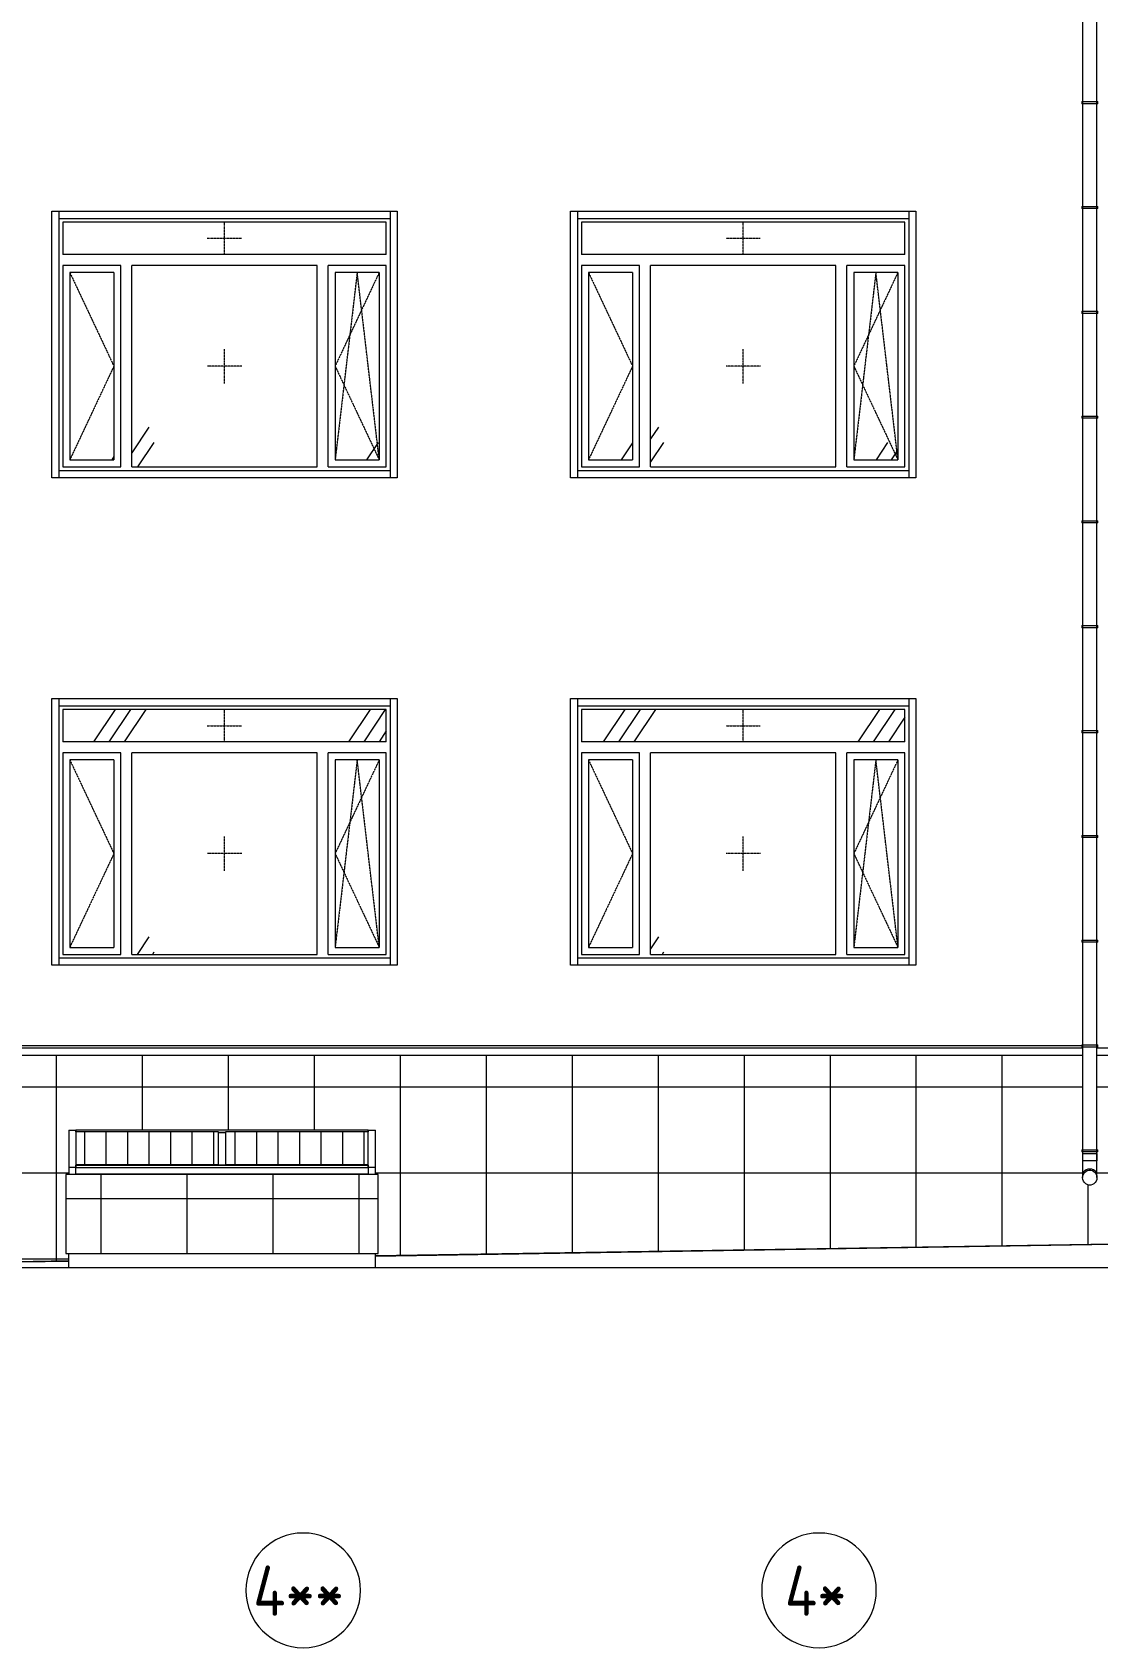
# Model space of a CAD drawing. Header units: millimetres. Extents: x -515342 to 330399, y -224905 to 507333.
# Drawn here: x 135383 to 142819, y -1932 to 9335 of the extents above; entities that cross this region are included whole.
import ezdxf

# ---------------------------------------------------------------- set-up
doc = ezdxf.new("R2010")
doc.units = ezdxf.units.MM
doc.linetypes.add('ASVP_Штриховая_ш2 п1', pattern=[3, 2, -1])
doc.layers.get('0').update_dxf_attribs({"lineweight": 0})
for name, color, linetype, lineweight in [('Витраж', 7, 'Continuous', 0), ('Линии', 7, 'Continuous', 0), ('Обобщенные модели', 7, 'Continuous', 0), ('Ограждение', 7, 'Continuous', 0), ('Окна', 7, 'Continuous', 0), ('Окна открывание', 7, 'Continuous', 0), ('Оси', 7, 'Continuous', 0), ('Панели витража', 7, 'Continuous', 0), ('Стены внутренние', 7, 'Continuous', 0), ('Стены наружные', 7, 'Continuous', 0), ('Стены штриховка поверхности', 7, 'Continuous', 0)]:
    doc.layers.add(name, color=color, linetype=linetype, lineweight=lineweight)
doc.styles.add('GOST Common', font='', dxfattribs={"width": 0.9, "height": 350})
doc.styles.get('GOST Common').set_extended_font_data('GOST Common')
pattern_1 = [(236.31, (1066.07, 1244.6), (-1777.9963, -3556.002), [641.067, -5769.603]), (236.31, (1101.63, 1137.9), (-1777.9963, -3556.002), [384.64, -6026.03]), (236.31, (888.27, 1137.9), (-1777.9963, -3556.002), [384.64, -6026.03])]
pattern_2 = [(90, (-0.73, -5925.78), (-150, 9e-15), [])]
pattern_3 = [(90, (-0.73, 5295.99), (-150, 9e-15), [])]

# ---------------------------------------------------------------- blocks, each defined once
blk = doc.blocks.new('Окно_ПВХ_3Створки_1Фрамуга-верх - АР_Окно_ОП_1820_h_х2370_3ст2фр-в-9695517-О_АР_Эскиз_Фасад 12-1 копия 1')
at = {"layer": 'Окна'}
h = blk.add_hatch(dxfattribs=at)
h.set_pattern_fill('FP_1', color=256, style=0, pattern_type=2)
h.set_pattern_definition(pattern_1)
h.paths.add_polyline_path([(-43191, 885), (-43191, 2193), (-43499, 2193), (-43499, 885), (-43351, 885)])
h = blk.add_hatch(dxfattribs=at)
h.set_pattern_fill('FP_1', color=256, style=0, pattern_type=2)
h.set_pattern_definition(pattern_1)
h.paths.add_polyline_path([(-41339, 885), (-41339, 2193), (-41647, 2193), (-41647, 885), (-41552, 885)])
at = {"layer": 'Окна открывание'}
h = blk.add_hatch(dxfattribs=at)
h.set_pattern_fill('FP_1', color=256, style=0, pattern_type=2)
h.set_pattern_definition(pattern_1)
h.paths.add_polyline_path([(-42002, 2318), (-41290, 2318), (-41290, 2544), (-43548, 2544), (-43548, 2318), (-42451, 2318)])
h = blk.add_hatch(dxfattribs=at)
h.set_pattern_fill('FP_1', color=256, style=0, pattern_type=2)
h.set_pattern_definition(pattern_1)
h.paths.add_polyline_path([(-41772, 836), (-41772, 2242), (-43066, 2242), (-43066, 836), (-41777, 836)])
at = {"layer": 'Окна'}
for p, q in [((-41290, 2544), (-43548, 2544)), ((-43548, 2544), (-43548, 2318)), ((-41290, 2318), (-41290, 2544)), ((-41290, 2318), (-43548, 2318)), ((-43142, 2242), (-43548, 2242)), ((-43548, 2242), (-43548, 836)), ((-43499, 2193), (-43499, 885)), ((-43191, 2193), (-43499, 2193)), ((-43191, 2193), (-43191, 885)), ((-43142, 836), (-43142, 2242)), ((-41772, 2242), (-43066, 2242)), ((-43066, 836), (-43066, 2242)), ((-41772, 836), (-41772, 2242)), ((-41290, 2242), (-41696, 2242)), ((-41696, 836), (-41696, 2242)), ((-41647, 2193), (-41647, 885)), ((-41339, 2193), (-41647, 2193)), ((-41339, 2193), (-41339, 885)), ((-41290, 836), (-41290, 2242)), ((-43548, 836), (-43142, 836)), ((-43499, 885), (-43191, 885)), ((-43066, 836), (-41772, 836)), ((-41696, 836), (-41290, 836)), ((-41647, 885), (-41339, 885))]:
    blk.add_line(p, q, dxfattribs=at)
at = {"layer": 'Окна открывание', "linetype": 'ASVP_Штриховая_ш2 п1'}
for p, q in [((-42419, 2318), (-42419, 2544)), ((-42539, 2431), (-42299, 2431)), ((-43499, 2193), (-43191, 1539)), ((-41493, 2193), (-41647, 885)), ((-41339, 2193), (-41647, 1539)), ((-41339, 885), (-41493, 2193)), ((-42419, 1419), (-42419, 1659)), ((-43191, 1539), (-43499, 885)), ((-42299, 1539), (-42539, 1539)), ((-41647, 1539), (-41339, 885))]:
    blk.add_line(p, q, dxfattribs=at)
blk = doc.blocks.new('Окно_ПВХ_3Створки_1Фрамуга-верх - АР_Окно_ОП_1820_h_х2370_3ст2фр-в-V34-О_АР_Эскиз_Фасад 12-1 копия 1')
at = {"layer": 'Окна'}
h = blk.add_hatch(dxfattribs=at)
h.set_pattern_fill('FP_1', color=256, style=0, pattern_type=2)
h.set_pattern_definition(pattern_1)
h.paths.add_polyline_path([(-43351, 4285), (-43191, 4285), (-43191, 5593), (-43499, 5593), (-43499, 4285)])
h = blk.add_hatch(dxfattribs=at)
h.set_pattern_fill('FP_1', color=256, style=0, pattern_type=2)
h.set_pattern_definition(pattern_1)
h.paths.add_polyline_path([(-41608, 4285), (-41339, 4285), (-41339, 5593), (-41647, 5593), (-41647, 4285)])
at = {"layer": 'Окна открывание'}
h = blk.add_hatch(dxfattribs=at)
h.set_pattern_fill('FP_1', color=256, style=0, pattern_type=2)
h.set_pattern_definition(pattern_1)
h.paths.add_polyline_path([(-41772, 4236), (-41772, 5642), (-43066, 5642), (-43066, 4236), (-41777, 4236)])
at = {"layer": 'Окна'}
for p, q in [((-41290, 5944), (-43548, 5944)), ((-43548, 5944), (-43548, 5718)), ((-41290, 5718), (-41290, 5944)), ((-41290, 5718), (-43548, 5718)), ((-43142, 5642), (-43548, 5642)), ((-43548, 5642), (-43548, 4236)), ((-43142, 4236), (-43142, 5642)), ((-41772, 5642), (-43066, 5642)), ((-43066, 4236), (-43066, 5642)), ((-41772, 4236), (-41772, 5642)), ((-41290, 5642), (-41696, 5642)), ((-41696, 4236), (-41696, 5642)), ((-41290, 4236), (-41290, 5642)), ((-43499, 5593), (-43499, 4285)), ((-43191, 5593), (-43499, 5593)), ((-43191, 5593), (-43191, 4285)), ((-41647, 5593), (-41647, 4285)), ((-41339, 5593), (-41647, 5593)), ((-41339, 5593), (-41339, 4285)), ((-43499, 4285), (-43191, 4285)), ((-41647, 4285), (-41339, 4285)), ((-43548, 4236), (-43142, 4236)), ((-43066, 4236), (-41772, 4236)), ((-41696, 4236), (-41290, 4236))]:
    blk.add_line(p, q, dxfattribs=at)
at = {"layer": 'Окна открывание', "linetype": 'ASVP_Штриховая_ш2 п1'}
for p, q in [((-42419, 5718), (-42419, 5944)), ((-42539, 5831), (-42299, 5831)), ((-43499, 5593), (-43191, 4939)), ((-41493, 5593), (-41647, 4285)), ((-41339, 5593), (-41647, 4939)), ((-41339, 4285), (-41493, 5593)), ((-42419, 4819), (-42419, 5059)), ((-43191, 4939), (-43499, 4285)), ((-42299, 4939), (-42539, 4939)), ((-41647, 4939), (-41339, 4285))]:
    blk.add_line(p, q, dxfattribs=at)
blk = doc.blocks.new('Окно_ПВХ_3Створки_1Фрамуга-верх - АР_Окно_ОП_1820_h_х2370_3ст2фр-в-V48-О_АР_Эскиз_Фасад 12-1 копия 1')
at = {"layer": 'Окна'}
h = blk.add_hatch(dxfattribs=at)
h.set_pattern_fill('FP_1', color=256, style=0, pattern_type=2)
h.set_pattern_definition(pattern_1)
h.paths.add_polyline_path([(-47119, 4285), (-46811, 4285), (-46811, 5593), (-47119, 5593), (-47119, 4338)])
h = blk.add_hatch(dxfattribs=at)
h.set_pattern_fill('FP_1', color=256, style=0, pattern_type=2)
h.set_pattern_definition(pattern_1)
h.paths.add_polyline_path([(-45150, 4285), (-44959, 4285), (-44959, 5593), (-45267, 5593), (-45267, 4285)])
at = {"layer": 'Окна открывание'}
h = blk.add_hatch(dxfattribs=at)
h.set_pattern_fill('FP_1', color=256, style=0, pattern_type=2)
h.set_pattern_definition(pattern_1)
h.paths.add_polyline_path([(-45392, 4236), (-45392, 5642), (-46686, 5642), (-46686, 4236), (-45600, 4236)])
at = {"layer": 'Окна'}
for p, q in [((-44910, 5944), (-47168, 5944)), ((-47168, 5944), (-47168, 5718)), ((-44910, 5718), (-44910, 5944)), ((-44910, 5718), (-47168, 5718)), ((-46762, 5642), (-47168, 5642)), ((-47168, 5642), (-47168, 4236)), ((-46762, 4236), (-46762, 5642)), ((-45392, 5642), (-46686, 5642)), ((-46686, 4236), (-46686, 5642)), ((-45392, 4236), (-45392, 5642)), ((-44910, 5642), (-45316, 5642)), ((-45316, 4236), (-45316, 5642)), ((-44910, 4236), (-44910, 5642)), ((-47119, 5593), (-47119, 4285)), ((-46811, 5593), (-47119, 5593)), ((-46811, 5593), (-46811, 4285)), ((-45267, 5593), (-45267, 4285)), ((-44959, 5593), (-45267, 5593)), ((-44959, 5593), (-44959, 4285)), ((-47119, 4285), (-46811, 4285)), ((-45267, 4285), (-44959, 4285)), ((-47168, 4236), (-46762, 4236)), ((-46686, 4236), (-45392, 4236)), ((-45316, 4236), (-44910, 4236))]:
    blk.add_line(p, q, dxfattribs=at)
at = {"layer": 'Окна открывание', "linetype": 'ASVP_Штриховая_ш2 п1'}
for p, q in [((-46039, 5718), (-46039, 5944)), ((-46159, 5831), (-45919, 5831)), ((-47119, 5593), (-46811, 4939)), ((-45113, 5593), (-45267, 4285)), ((-44959, 5593), (-45267, 4939)), ((-44959, 4285), (-45113, 5593)), ((-46039, 4819), (-46039, 5059)), ((-46811, 4939), (-47119, 4285)), ((-45919, 4939), (-46159, 4939)), ((-45267, 4939), (-44959, 4285))]:
    blk.add_line(p, q, dxfattribs=at)
blk = doc.blocks.new('Окно_ПВХ_3Створки_1Фрамуга-верх - АР_Окно_ОП_1820_h_х2370_3ст2фр-в-V98-О_АР_Эскиз_Фасад 12-1 копия 1')
at = {"layer": 'Окна'}
h = blk.add_hatch(dxfattribs=at)
h.set_pattern_fill('FP_1', color=256, style=0, pattern_type=2)
h.set_pattern_definition(pattern_1)
h.paths.add_polyline_path([(-46811, 885), (-46811, 2193), (-47119, 2193), (-47119, 885), (-46949, 885)])
h = blk.add_hatch(dxfattribs=at)
h.set_pattern_fill('FP_1', color=256, style=0, pattern_type=2)
h.set_pattern_definition(pattern_1)
h.paths.add_polyline_path([(-44959, 885), (-44959, 2193), (-45267, 2193), (-45267, 885), (-45150, 885)])
at = {"layer": 'Окна открывание'}
h = blk.add_hatch(dxfattribs=at)
h.set_pattern_fill('FP_1', color=256, style=0, pattern_type=2)
h.set_pattern_definition(pattern_1)
h.paths.add_polyline_path([(-47168, 2318), (-44910, 2318), (-44910, 2544), (-47168, 2544), (-47168, 2432)])
h = blk.add_hatch(dxfattribs=at)
h.set_pattern_fill('FP_1', color=256, style=0, pattern_type=2)
h.set_pattern_definition(pattern_1)
h.paths.add_polyline_path([(-45392, 836), (-45392, 2242), (-46686, 2242), (-46686, 836), (-45600, 836)])
at = {"layer": 'Окна'}
for p, q in [((-44910, 2544), (-47168, 2544)), ((-47168, 2544), (-47168, 2318)), ((-44910, 2318), (-44910, 2544)), ((-44910, 2318), (-47168, 2318)), ((-46762, 2242), (-47168, 2242)), ((-47168, 2242), (-47168, 836)), ((-47119, 2193), (-47119, 885)), ((-46811, 2193), (-47119, 2193)), ((-46811, 2193), (-46811, 885)), ((-46762, 836), (-46762, 2242)), ((-45392, 2242), (-46686, 2242)), ((-46686, 836), (-46686, 2242)), ((-45392, 836), (-45392, 2242)), ((-44910, 2242), (-45316, 2242)), ((-45316, 836), (-45316, 2242)), ((-45267, 2193), (-45267, 885)), ((-44959, 2193), (-45267, 2193)), ((-44959, 2193), (-44959, 885)), ((-44910, 836), (-44910, 2242)), ((-47168, 836), (-46762, 836)), ((-47119, 885), (-46811, 885)), ((-46686, 836), (-45392, 836)), ((-45316, 836), (-44910, 836)), ((-45267, 885), (-44959, 885))]:
    blk.add_line(p, q, dxfattribs=at)
at = {"layer": 'Окна открывание', "linetype": 'ASVP_Штриховая_ш2 п1'}
for p, q in [((-46039, 2318), (-46039, 2544)), ((-46159, 2431), (-45919, 2431)), ((-47119, 2193), (-46811, 1539)), ((-45113, 2193), (-45267, 885)), ((-44959, 2193), (-45267, 1539)), ((-44959, 885), (-45113, 2193)), ((-46039, 1419), (-46039, 1659)), ((-46811, 1539), (-47119, 885)), ((-45919, 1539), (-46159, 1539)), ((-45267, 1539), (-44959, 885))]:
    blk.add_line(p, q, dxfattribs=at)
blk = doc.blocks.new('Прямоугольный импост - АР_Откос_Металлический_50х330 Коричневый Правый-9899921-О_АР_Эскиз_Фасад 12-1 копия 1')
at = {"layer": 'Витраж'}
for p, q in [((-43574, 2570), (-43574, 2620)), ((-43574, 2620), (-41264, 2620)), ((-41264, 2620), (-41264, 2570)), ((-43574, 2570), (-41264, 2570))]:
    blk.add_line(p, q, dxfattribs=at)
blk = doc.blocks.new('Прямоугольный импост - АР_Откос_Металлический_50х330 Коричневый Левый-9899775-О_АР_Эскиз_Фасад 12-1 копия 1')
at = {"layer": 'Витраж'}
for p, q in [((-43574, 760), (-43574, 810)), ((-41264, 810), (-43574, 810)), ((-41264, 810), (-41264, 760)), ((-41264, 760), (-43574, 760))]:
    blk.add_line(p, q, dxfattribs=at)
blk = doc.blocks.new('Прямоугольный импост - АР_Откос_Металлический_50х330 Коричневый Правый-9899919-О_АР_Эскиз_Фасад 12-1 копия 1')
at = {"layer": 'Витраж'}
for p, q in [((-4449, 2620), (-4399, 2620)), ((-4449, 2620), (-4449, 760)), ((-4399, 2620), (-4399, 760)), ((-4399, 760), (-4449, 760))]:
    blk.add_line(p, q, dxfattribs=at)
blk = doc.blocks.new('Прямоугольный импост - АР_Откос_Металлический_50х330 Коричневый Левый-9899773-О_АР_Эскиз_Фасад 12-1 копия 1')
at = {"layer": 'Витраж'}
for p, q in [((-6409, 2620), (-6359, 2620)), ((-6409, 760), (-6409, 2620)), ((-6359, 760), (-6359, 2620)), ((-6359, 760), (-6409, 760))]:
    blk.add_line(p, q, dxfattribs=at)
blk = doc.blocks.new('Прямоугольный импост - АР_Откос_Металлический_50х330 Белый Правый-9899494-О_АР_Эскиз_Фасад 12-1 копия 1')
at = {"layer": 'Витраж'}
for p, q in [((-47194, 2570), (-47194, 2620)), ((-47194, 2620), (-44884, 2620)), ((-44884, 2620), (-44884, 2570)), ((-47194, 2570), (-44884, 2570))]:
    blk.add_line(p, q, dxfattribs=at)
blk = doc.blocks.new('Прямоугольный импост - АР_Откос_Металлический_50х330 Белый Левый-9898762-О_АР_Эскиз_Фасад 12-1 копия 1')
at = {"layer": 'Витраж'}
for p, q in [((-47194, 760), (-47194, 810)), ((-44884, 810), (-47194, 810)), ((-44884, 810), (-44884, 760)), ((-44884, 760), (-47194, 760))]:
    blk.add_line(p, q, dxfattribs=at)
blk = doc.blocks.new('Прямоугольный импост - АР_Откос_Металлический_50х330 Белый Правый-9899492-О_АР_Эскиз_Фасад 12-1 копия 1')
at = {"layer": 'Витраж'}
for p, q in [((-8064, 2620), (-8014, 2620)), ((-8064, 2620), (-8064, 760)), ((-8014, 2620), (-8014, 760)), ((-8014, 760), (-8064, 760))]:
    blk.add_line(p, q, dxfattribs=at)
blk = doc.blocks.new('Прямоугольный импост - АР_Откос_Металлический_50х330 Белый Левый-V99-О_АР_Эскиз_Фасад 12-1 копия 1')
at = {"layer": 'Витраж'}
for p, q in [((-10024, 2620), (-9974, 2620)), ((-10024, 760), (-10024, 2620)), ((-9974, 760), (-9974, 2620)), ((-9974, 760), (-10024, 760))]:
    blk.add_line(p, q, dxfattribs=at)
blk = doc.blocks.new('ASVP_ОМ_Водосточная труба_На стене - Труба 100-9889468-О_АР_Эскиз_Фасад 12-1 копия 1')
at = {"layer": 'Обобщенные модели'}
for p, q in [((-7250, 12695.760475), (-7250, -604.239525)), ((-7150, -604.239525), (-7150, 12695.760475))]:
    blk.add_line(p, q, dxfattribs=at)
blk = doc.blocks.new('Влж_Водосточная труба_Хомут - Хомут-9753428-О_АР_Эскиз_Фасад 12-1 копия 1')
at = {"layer": 'Обобщенные модели'}
for p, q in [((-7255, 12633.260475), (-7255, 12618.260475)), ((-7255, 12633.260475), (-7145, 12633.260475)), ((-7145, 12618.260475), (-7145, 12633.260475)), ((-7145, 12618.260475), (-7255, 12618.260475))]:
    blk.add_line(p, q, dxfattribs=at)
blk = doc.blocks.new('ASVP_ОМ_Водосточная труба_Слив - Слив-9747398-О_АР_Эскиз_Фасад 12-1 копия 1')
at = {"layer": 'Обобщенные модели'}
for p, q in [((-40051, -554), (-40051, -604)), ((-40051, -554), (-40000, -554)), ((-40000, -554), (-39950, -554)), ((-39950, -554), (-39948, -554)), ((-39948, -604), (-39948, -554)), ((-40000, -604), (-40051, -604)), ((-40050, -604), (-40050, -698)), ((-39950, -604), (-40000, -604)), ((-39950, -698), (-39950, -604)), ((-39948, -604), (-39950, -604)), ((-40050, -698), (-40050, -721)), ((-39950, -721), (-39950, -698))]:
    blk.add_line(p, q, dxfattribs=at)
at = {"layer": 'Обобщенные модели', "flags": 128}
for points in [[(-40050, -721), (-40049, -708), (-40044, -697), (-40037, -686), (-40028, -678), (-40018, -672), (-40006, -669), (-39994, -669), (-39982, -672), (-39972, -678), (-39963, -686), (-39956, -697), (-39951, -708), (-39950, -721)], [(-39950, -721), (-39951, -734), (-39956, -745), (-39963, -756), (-39972, -764), (-39982, -770), (-39994, -773), (-40006, -773), (-40018, -770), (-40028, -764), (-40037, -756), (-40044, -745), (-40049, -734), (-40050, -721)]]:
    blk.add_lwpolyline(points, dxfattribs=at)
at = {"layer": 'Обобщенные модели'}
blk.add_open_spline([(-39950, -698), (-39950, -695), (-39951, -690), (-39954, -684), (-39957, -680), (-39960, -676), (-39965, -672), (-39969, -669), (-39977, -666), (-39987, -663), (-40000, -661), (-40013, -663), (-40023, -666), (-40031, -669), (-40035, -672), (-40040, -676), (-40043, -680), (-40046, -684), (-40049, -690), (-40050, -695), (-40050, -698)], degree=3, knots=[0, 0, 0, 0, 0.083333, 0.125, 0.166667, 0.208333, 0.25, 0.291667, 0.333333, 0.416667, 0.5, 0.583333, 0.666667, 0.708333, 0.75, 0.791667, 0.833333, 0.875, 0.916667, 1, 1, 1, 1], dxfattribs=at)
blk = doc.blocks.new('Ограждение - Ограждение-10023331-О_АР_Эскиз_Фасад 12-1 копия 1')
at = {"layer": 'Ограждение'}
for p, q in [((-40050, 182), (-49226, 182)), ((-40050, 130), (-49226, 130)), ((-17950, 182), (-39950, 182)), ((-17950, 130), (-39950, 130))]:
    blk.add_line(p, q, dxfattribs=at)
blk = doc.blocks.new('Системная панель - АР_ПанельВитража_Монолитный поликарбонат 6мм-V233-О_АР_Эскиз_Фасад 12-1 копия 1')
at = {"layer": 'Панели витража'}
h = blk.add_hatch(dxfattribs=at)
h.set_pattern_fill('FP_22', color=256, style=0, pattern_type=2)
h.set_pattern_definition(pattern_2)
h.paths.add_polyline_path([(-47076, -630), (-46081, -630), (-46081, -401), (-47076, -401), (-47076, -619)])
h = blk.add_hatch(dxfattribs=at)
h.set_pattern_fill('FP_23', color=256, style=0, pattern_type=2)
h.set_pattern_definition(pattern_3)
h.paths.add_polyline_path([(-46081, -635), (-46081, -630), (-47076, -630), (-47076, -635), (-46274, -635)])
for p, q in [((-46081, -401), (-47076, -401)), ((-47076, -401), (-47076, -630)), ((-46081, -630), (-46081, -401)), ((-47076, -630), (-46081, -630)), ((-47076, -630), (-47076, -636)), ((-46081, -636), (-46081, -630))]:
    blk.add_line(p, q, dxfattribs=at)
blk = doc.blocks.new('Прямоугольный импост - АР_Импост_50х50 _труба_-V224-О_АР_Эскиз_Фасад 12-1 копия 1')
at = {"layer": 'Витраж'}
for p, q in [((-19756, -535), (-18736, -535)), ((-19756, -550), (-18736, -550)), ((-18736, -535), (-18736, -550)), ((-18736, -550), (-18736, -598)), ((-18736, -598), (-19756, -598))]:
    blk.add_line(p, q, dxfattribs=at)
blk = doc.blocks.new('Прямоугольный импост - АР_Импост_50х50 _труба_-10238077-О_АР_Эскиз_Фасад 12-1 копия 1')
at = {"layer": 'Витраж'}
for p, q in [((-20776, -301), (-20776, -290)), ((-19756, -290), (-20776, -290)), ((-19756, -306), (-19781, -306))]:
    blk.add_line(p, q, dxfattribs=at)
blk = doc.blocks.new('Прямоугольный импост - АР_Импост_50х50 _труба_-V225-О_АР_Эскиз_Фасад 12-1 копия 1')
at = {"layer": 'Витраж'}
for p, q in [((-20826, -290), (-20776, -290)), ((-20826, -290), (-20826, -550)), ((-20776, -290), (-20776, -301)), ((-20776, -550), (-20826, -550)), ((-20826, -550), (-20826, -598)), ((-20776, -535), (-20776, -550)), ((-20776, -598), (-20776, -550)), ((-20826, -598), (-20776, -598))]:
    blk.add_line(p, q, dxfattribs=at)
blk = doc.blocks.new('Прямоугольный импост - АР_Импост_50х50 _труба_-V226-О_АР_Эскиз_Фасад 12-1 копия 1')
at = {"layer": 'Витраж'}
for p, q in [((-18736, -290), (-18686, -290)), ((-18736, -301), (-18736, -290)), ((-18686, -550), (-18686, -290)), ((-18736, -550), (-18736, -535)), ((-18686, -550), (-18736, -550)), ((-18736, -550), (-18736, -598)), ((-18686, -598), (-18686, -550)), ((-18736, -598), (-18686, -598))]:
    blk.add_line(p, q, dxfattribs=at)
blk = doc.blocks.new('Системная панель - АР_ПанельВитража_Монолитный поликарбонат 6мм-V234-О_АР_Эскиз_Фасад 12-1 копия 1')
at = {"layer": 'Панели витража'}
h = blk.add_hatch(dxfattribs=at)
h.set_pattern_fill('FP_22', color=256, style=0, pattern_type=2)
h.set_pattern_definition(pattern_2)
h.paths.add_polyline_path([(-46031, -630), (-45036, -630), (-45036, -401), (-46031, -401)])
h = blk.add_hatch(dxfattribs=at)
h.set_pattern_fill('FP_23', color=256, style=0, pattern_type=2)
h.set_pattern_definition(pattern_3)
h.paths.add_polyline_path([(-45036, -635), (-45036, -630), (-46031, -630), (-46031, -635), (-45150, -635)])
for p, q in [((-45036, -401), (-46031, -401)), ((-46031, -401), (-46031, -630)), ((-45036, -630), (-45036, -401)), ((-46031, -630), (-45036, -630)), ((-46031, -630), (-46031, -636)), ((-45036, -636), (-45036, -630))]:
    blk.add_line(p, q, dxfattribs=at)
blk = doc.blocks.new('Прямоугольный импост - АР_Импост_50х50 _труба_-V228-О_АР_Эскиз_Фасад 12-1 копия 1')
at = {"layer": 'Витраж'}
for p, q in [((-20776, -550), (-20776, -535)), ((-20776, -535), (-19756, -535)), ((-20776, -598), (-20776, -550)), ((-20776, -550), (-19756, -550)), ((-19756, -598), (-20776, -598))]:
    blk.add_line(p, q, dxfattribs=at)
blk = doc.blocks.new('Прямоугольный импост - АР_Импост_50х50 _труба_-10238081-О_АР_Эскиз_Фасад 12-1 копия 1')
at = {"layer": 'Витраж'}
for p, q in [((-18736, -290), (-19756, -290)), ((-19731, -306), (-19756, -306)), ((-18736, -290), (-18736, -301))]:
    blk.add_line(p, q, dxfattribs=at)
blk = doc.blocks.new('Прямоугольный импост - АР_Импост_50х50 _труба_-10238181-О_АР_Эскиз_Фасад 12-1 копия 1')
at = {"layer": 'Витраж'}
for p, q in [((-19781, -306), (-19731, -306)), ((-19731, -535), (-19781, -535))]:
    blk.add_line(p, q, dxfattribs=at)
blk = doc.blocks.new('СД_Люблино_Фасады_rvt-1-О_АР_Эскиз_Фасад 12-1 копия 1')
at = {"layer": 'Стены штриховка поверхности', "true_color": 0xcacaca}
h = blk.add_hatch(dxfattribs=at)
h.set_pattern_fill('FP_4', color=9, style=0, pattern_type=2)
h.set_pattern_definition([(0, (-3647.7, 180), (0, 600), []), (90, (-3647.7, 180), (-600, 4e-14), [])])
h.paths.add_polyline_path([(-49471, -1338), (-47126, -1300), (-47126, -1250), (-47146, -1250), (-47146, -700), (-44966, -700), (-44966, -1250), (-44986, -1250), (-44986, -1265), (-35266, -1108), (-35266, -600), (-33086, -600), (-33086, -1072), (-27986, -989), (-27986, -600), (-25806, -600), (-25806, -954), (-20846, -874), (-20846, -600), (-18666, -600), (-18666, -838), (-7250, -653), (-7250, -604), (-7251, -604), (-7251, -554), (-7250, -554), (-7250, -542), (-7255, -541), (-7255, -527), (-7250, -527), (-7250, 130), (-17850, 130), (-17850, -527), (-17845, -527), (-17845, -542), (-17850, -542), (-17849, -554), (-17848, -554), (-17848, -604), (-17850, -604), (-17850, -721), (-17851, -734), (-17856, -745), (-17863, -756), (-17872, -764), (-17882, -770), (-17894, -773), (-17906, -773), (-17918, -770), (-17928, -764), (-17939, -753), (-17944, -745), (-17949, -734), (-17950, -721), (-17950, -604), (-17951, -604), (-17951, -554), (-17950, -554), (-17950, -542), (-17955, -542), (-17955, -527), (-17950, -527), (-17950, 130), (-39950, 130), (-39950, -527), (-39945, -527), (-39945, -542), (-39950, -542), (-39949, -554), (-39948, -554), (-39948, -604), (-39950, -604), (-39950, -721), (-39951, -734), (-39956, -745), (-39963, -756), (-39972, -764), (-39982, -770), (-39994, -773), (-40006, -773), (-40018, -770), (-40028, -764), (-40037, -756), (-40044, -745), (-40049, -734), (-40050, -721), (-40050, -604), (-40051, -604), (-40051, -554), (-40050, -554), (-40050, -542), (-40055, -542), (-40055, -527), (-40050, -527), (-40050, 130), (-49226, 130), (-49225, -773), (-49221, -773), (-49221, -788), (-49226, -788), (-49226, -908), (-49206, -915), (-49206, -1019), (-49326, -980), (-49326, -850), (-49328, -850), (-49328, -800), (-49326, -800), (-49326, -788), (-49329, -788), (-49331, -784), (-49331, -785), (-49471, -785), (-49471, -1000)])
h.paths.add_polyline_path([(-49921, -1000), (-49921, 130), (-49991, 130), (-49991, -1000)])
h.paths.add_polyline_path([(-49329, -788), (-49330, -788), (-49330, -783)])
h.paths.add_polyline_path([(-49331, -780), (-49329, -773), (-49326, -773), (-49326, 130), (-49471, 130), (-49471, -775), (-49331, -776), (-49331, -779)])
h.paths.add_polyline_path([(-47126, -698), (-47126, -390), (-44986, -390), (-44986, -698), (-47076, -698)])
h.paths.add_polyline_path([(-7150, -651), (-6586, -642), (-6586, -300), (-4446, -300), (-4446, -607), (-3898, -599), (-3898, 130), (-7150, 130), (-7150, -527), (-7145, -527), (-7145, -542), (-7150, -542), (-7149, -554), (-7148, -554), (-7148, -604), (-7150, -604), (-7150, -619)])
h.paths.add_polyline_path([(-20776, -598), (-20826, -598), (-20826, -290), (-18686, -290), (-18686, -598), (-20626, -598)])
h.paths.add_polyline_path([(-35196, -598), (-35246, -598), (-35246, -290), (-33106, -290), (-33106, -598), (-35046, -598)])
h.paths.add_polyline_path([(-27766, -598), (-27966, -598), (-27966, -290), (-25826, -290), (-25826, -598), (-27609, -598)])
h = blk.add_hatch(dxfattribs=at)
h.set_pattern_fill('FP_32', color=9, style=0, pattern_type=2)
h.set_pattern_definition([(0, (-47136.36, 0), (0, 600), []), (90, (-47136.36, 0), (-600, 4e-14), [])])
h.paths.add_polyline_path([(-46050, -1250), (-44966, -1250), (-44966, -700), (-47146, -700), (-47146, -1250), (-46274, -1250)])
at = {"layer": 'Стены внутренние'}
for p, q in [((-49226, 200), (-40055, 200)), ((-44966, -700), (-47146, -700)), ((-47146, -700), (-47146, -1250)), ((-44966, -1250), (-44966, -700)), ((-44986, -1265), (-35266, -1108)), ((-49471, -1338), (-47126, -1300)), ((-47146, -1250), (-44966, -1250))]:
    blk.add_line(p, q, dxfattribs=at)
at = {"layer": 'Стены наружные'}
for p, q in [((-44986, -1268), (-35266, -1110)), ((-49471, -1342), (-47126, -1303))]:
    blk.add_line(p, q, dxfattribs=at)
at = {"layer": 'Витраж', "lineweight": 9}
for name, p in [('Прямоугольный импост - АР_Откос_Металлический_50х330 Белый Левый-V99-О_АР_Эскиз_Фасад 12-1 копия 1', (-37220, 3400)), ('Прямоугольный импост - АР_Откос_Металлический_50х330 Белый Правый-9899494-О_АР_Эскиз_Фасад 12-1 копия 1', (0, 3400)), ('Прямоугольный импост - АР_Откос_Металлический_50х330 Белый Правый-9899492-О_АР_Эскиз_Фасад 12-1 копия 1', (-36820, 3400)), ('Прямоугольный импост - АР_Откос_Металлический_50х330 Белый Левый-V99-О_АР_Эскиз_Фасад 12-1 копия 1', (-33600, 3400)), ('Прямоугольный импост - АР_Откос_Металлический_50х330 Белый Правый-9899494-О_АР_Эскиз_Фасад 12-1 копия 1', (3620, 3400)), ('Прямоугольный импост - АР_Откос_Металлический_50х330 Белый Правый-9899492-О_АР_Эскиз_Фасад 12-1 копия 1', (-33200, 3400)), ('Прямоугольный импост - АР_Откос_Металлический_50х330 Белый Левый-9898762-О_АР_Эскиз_Фасад 12-1 копия 1', (0, 3400)), ('Прямоугольный импост - АР_Откос_Металлический_50х330 Белый Левый-9898762-О_АР_Эскиз_Фасад 12-1 копия 1', (3620, 3400)), ('Прямоугольный импост - АР_Откос_Металлический_50х330 Белый Левый-V99-О_АР_Эскиз_Фасад 12-1 копия 1', (-37220, 0)), ('Прямоугольный импост - АР_Откос_Металлический_50х330 Белый Правый-9899494-О_АР_Эскиз_Фасад 12-1 копия 1', (0, 0)), ('Прямоугольный импост - АР_Откос_Металлический_50х330 Белый Правый-9899492-О_АР_Эскиз_Фасад 12-1 копия 1', (-36820, 0)), ('Прямоугольный импост - АР_Откос_Металлический_50х330 Коричневый Левый-9899773-О_АР_Эскиз_Фасад 12-1 копия 1', (-37215, 0)), ('Прямоугольный импост - АР_Откос_Металлический_50х330 Коричневый Правый-9899921-О_АР_Эскиз_Фасад 12-1 копия 1', (0, 0)), ('Прямоугольный импост - АР_Откос_Металлический_50х330 Коричневый Правый-9899919-О_АР_Эскиз_Фасад 12-1 копия 1', (-36815, 0)), ('Прямоугольный импост - АР_Откос_Металлический_50х330 Белый Левый-9898762-О_АР_Эскиз_Фасад 12-1 копия 1', (0, 0)), ('Прямоугольный импост - АР_Откос_Металлический_50х330 Коричневый Левый-9899775-О_АР_Эскиз_Фасад 12-1 копия 1', (0, 0)), ('Прямоугольный импост - АР_Импост_50х50 _труба_-V225-О_АР_Эскиз_Фасад 12-1 копия 1', (-26300, -100)), ('Прямоугольный импост - АР_Импост_50х50 _труба_-10238077-О_АР_Эскиз_Фасад 12-1 копия 1', (-26300, -100)), ('Прямоугольный импост - АР_Импост_50х50 _труба_-10238181-О_АР_Эскиз_Фасад 12-1 копия 1', (-26300, -100)), ('Прямоугольный импост - АР_Импост_50х50 _труба_-10238081-О_АР_Эскиз_Фасад 12-1 копия 1', (-26300, -100)), ('Прямоугольный импост - АР_Импост_50х50 _труба_-V226-О_АР_Эскиз_Фасад 12-1 копия 1', (-26300, -100)), ('Прямоугольный импост - АР_Импост_50х50 _труба_-V228-О_АР_Эскиз_Фасад 12-1 копия 1', (-26300, -100)), ('Прямоугольный импост - АР_Импост_50х50 _труба_-V224-О_АР_Эскиз_Фасад 12-1 копия 1', (-26300, -100))]:
    blk.add_blockref(name, p, dxfattribs=at)
at = {"layer": 'Обобщенные модели', "lineweight": 9}
for name, p in [('ASVP_ОМ_Водосточная труба_На стене - Труба 100-9889468-О_АР_Эскиз_Фасад 12-1 копия 1', (-32800, 0)), ('Влж_Водосточная труба_Хомут - Хомут-9753428-О_АР_Эскиз_Фасад 12-1 копия 1', (-32800, -5849)), ('Влж_Водосточная труба_Хомут - Хомут-9753428-О_АР_Эскиз_Фасад 12-1 копия 1', (-32800, -6580)), ('Влж_Водосточная труба_Хомут - Хомут-9753428-О_АР_Эскиз_Фасад 12-1 копия 1', (-32800, -7311)), ('Влж_Водосточная труба_Хомут - Хомут-9753428-О_АР_Эскиз_Фасад 12-1 копия 1', (-32800, -8042)), ('Влж_Водосточная труба_Хомут - Хомут-9753428-О_АР_Эскиз_Фасад 12-1 копия 1', (-32800, -8773)), ('Влж_Водосточная труба_Хомут - Хомут-9753428-О_АР_Эскиз_Фасад 12-1 копия 1', (-32800, -9504)), ('Влж_Водосточная труба_Хомут - Хомут-9753428-О_АР_Эскиз_Фасад 12-1 копия 1', (-32800, -10236)), ('Влж_Водосточная труба_Хомут - Хомут-9753428-О_АР_Эскиз_Фасад 12-1 копия 1', (-32800, -10967)), ('Влж_Водосточная труба_Хомут - Хомут-9753428-О_АР_Эскиз_Фасад 12-1 копия 1', (-32800, -11698)), ('Влж_Водосточная труба_Хомут - Хомут-9753428-О_АР_Эскиз_Фасад 12-1 копия 1', (-32800, -12429)), ('Влж_Водосточная труба_Хомут - Хомут-9753428-О_АР_Эскиз_Фасад 12-1 копия 1', (-32800, -13160)), ('ASVP_ОМ_Водосточная труба_Слив - Слив-9747398-О_АР_Эскиз_Фасад 12-1 копия 1', (0, 0))]:
    blk.add_blockref(name, p, dxfattribs=at)
at = {"layer": 'Ограждение', "lineweight": 9}
blk.add_blockref('Ограждение - Ограждение-10023331-О_АР_Эскиз_Фасад 12-1 копия 1', (0, 0), dxfattribs=at)
at = {"layer": 'Окна', "lineweight": 9}
for name in ['Окно_ПВХ_3Створки_1Фрамуга-верх - АР_Окно_ОП_1820_h_х2370_3ст2фр-в-V48-О_АР_Эскиз_Фасад 12-1 копия 1', 'Окно_ПВХ_3Створки_1Фрамуга-верх - АР_Окно_ОП_1820_h_х2370_3ст2фр-в-V34-О_АР_Эскиз_Фасад 12-1 копия 1', 'Окно_ПВХ_3Створки_1Фрамуга-верх - АР_Окно_ОП_1820_h_х2370_3ст2фр-в-V98-О_АР_Эскиз_Фасад 12-1 копия 1', 'Окно_ПВХ_3Створки_1Фрамуга-верх - АР_Окно_ОП_1820_h_х2370_3ст2фр-в-9695517-О_АР_Эскиз_Фасад 12-1 копия 1']:
    blk.add_blockref(name, (0, 0), dxfattribs=at)
at = {"layer": 'Панели витража', "lineweight": 9}
for name in ['Системная панель - АР_ПанельВитража_Монолитный поликарбонат 6мм-V233-О_АР_Эскиз_Фасад 12-1 копия 1', 'Системная панель - АР_ПанельВитража_Монолитный поликарбонат 6мм-V234-О_АР_Эскиз_Фасад 12-1 копия 1']:
    blk.add_blockref(name, (0, 0), dxfattribs=at)
blk = doc.blocks.new('Ось сетки - Круг_Ø8 мм-6577-О_АР_Эскиз_Фасад 12-1 копия 1')
at = {"layer": 'Оси'}
for start, end in [(360, 180), (180, 360)]:
    blk.add_arc((0, -3600), 400, start, end, dxfattribs=at)

msp = doc.modelspace()

# ---------------------------------------------------------------- linework, layer by layer
at = {"layer": 'Линии'}
msp.add_line((178865.989, 717.7355), (80619.6864, 717.7355), dxfattribs=at)
at = {"layer": 'Стены внутренние'}
for p, q in [((135637.3273, 717.7355), (135637.3273, 817.7355)), ((137777.3273, 717.7355), (137777.3273, 817.7355))]:
    msp.add_line(p, q, dxfattribs=at)

# ---------------------------------------------------------------- block references
msp.add_blockref('СД_Люблино_Фасады_rvt-1-О_АР_Эскиз_Фасад 12-1 копия 1', (182763.6864, 2067.7355))
at = {"layer": 'Оси'}
for p in [(137273.6864, 2067.7355), (140873.6864, 2067.7355)]:
    msp.add_blockref('Ось сетки - Круг_Ø8 мм-6577-О_АР_Эскиз_Фасад 12-1 копия 1', p, dxfattribs=at)

# ---------------------------------------------------------------- texts
at = {"layer": 'Оси', "char_height": 350, "attachment_point": 1, "style": 'GOST Common'}
for s, insert, width in [('4**', (136924.5558, -1359.7312), 844.176937), ('4*', (140634.8058, -1359.7312), 577.215)]:
    msp.add_mtext(s, dxfattribs=dict(at, insert=insert, width=width))

doc.saveas('drawing.dxf')
